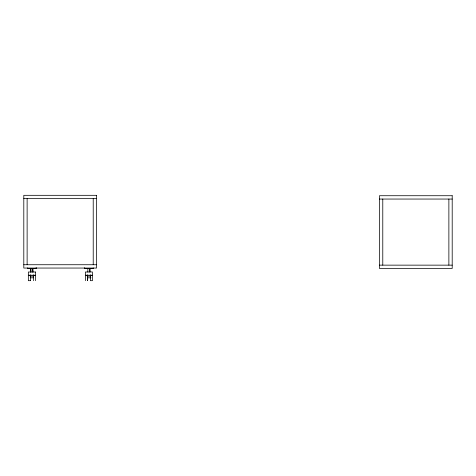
<?xml version="1.0" encoding="UTF-8"?>
<svg xmlns="http://www.w3.org/2000/svg" width="476" height="476" viewBox="0 0 476 476"><rect width="100%" height="100%" fill="white"/><g stroke="black" fill="none" stroke-linecap="round" stroke-linejoin="round"><path stroke-width="0.71" d="M30.803 272.082L30.803 268.524L31.148 268.494M32.576 268.565L32.915 268.535M31.107 268.494L32.915 268.524L32.915 272.082M23.8 198.641L96.545 198.641M379.455 199.051L452.2 199.051M23.8 264.733L96.545 264.733M379.455 265.144L452.2 265.144M27.548 268.47L27.548 268.053L27.507 268.47L36.271 268.47L36.277 268.053M84.52 268.47L93.272 268.47L93.242 268.053M35.444 272.004L28.34 272.004L28.34 280.685L30.458 280.685M28.34 275.223L35.402 275.223M85.347 275.223L92.415 275.223M28.34 275.342L30.416 275.342M33.326 275.342L35.402 275.342M85.347 275.342L87.423 275.342M90.333 275.342L92.415 275.342M30.208 276.104L33.326 276.104M87.215 276.104L90.333 276.104M30.458 277.829L33.326 277.829M87.465 277.829L90.999 277.829M31.148 268.565L30.91 268.547M32.671 268.5L32.874 272.082M89.863 268.518L89.887 272.082L89.916 268.524L88.923 268.482L87.834 268.518L87.81 272.082M448.874 199.051L448.874 265.144M382.781 199.051L382.781 265.144M93.219 198.641L93.219 264.733M93.07 268.053L93.034 268.47M90.333 274.789L90.369 280.685L92.445 280.685L92.415 271.957L85.347 272.004L85.382 280.685M87.459 277.514L87.459 280.685M87.423 274.789L87.423 280.685M84.758 268.053L84.758 268.47M84.722 268.053L84.722 268.47M84.549 268.053L84.549 268.47M36.235 268.053L36.235 268.47M36.069 268.053L36.069 268.47M36.027 268.053L36.027 268.47M35.402 271.957L35.402 280.685M33.326 274.789L33.368 280.685M30.845 268.524L30.845 272.082M30.416 274.789L30.416 280.685M27.126 198.641L27.126 264.733M96.545 195.315L23.8 195.315L23.8 268.053L96.545 268.053L96.545 195.315M452.2 195.725L379.455 195.725L379.455 268.47L452.2 268.47L452.2 195.725M27.757 268.47L27.757 268.053L27.715 268.47"/></g></svg>
